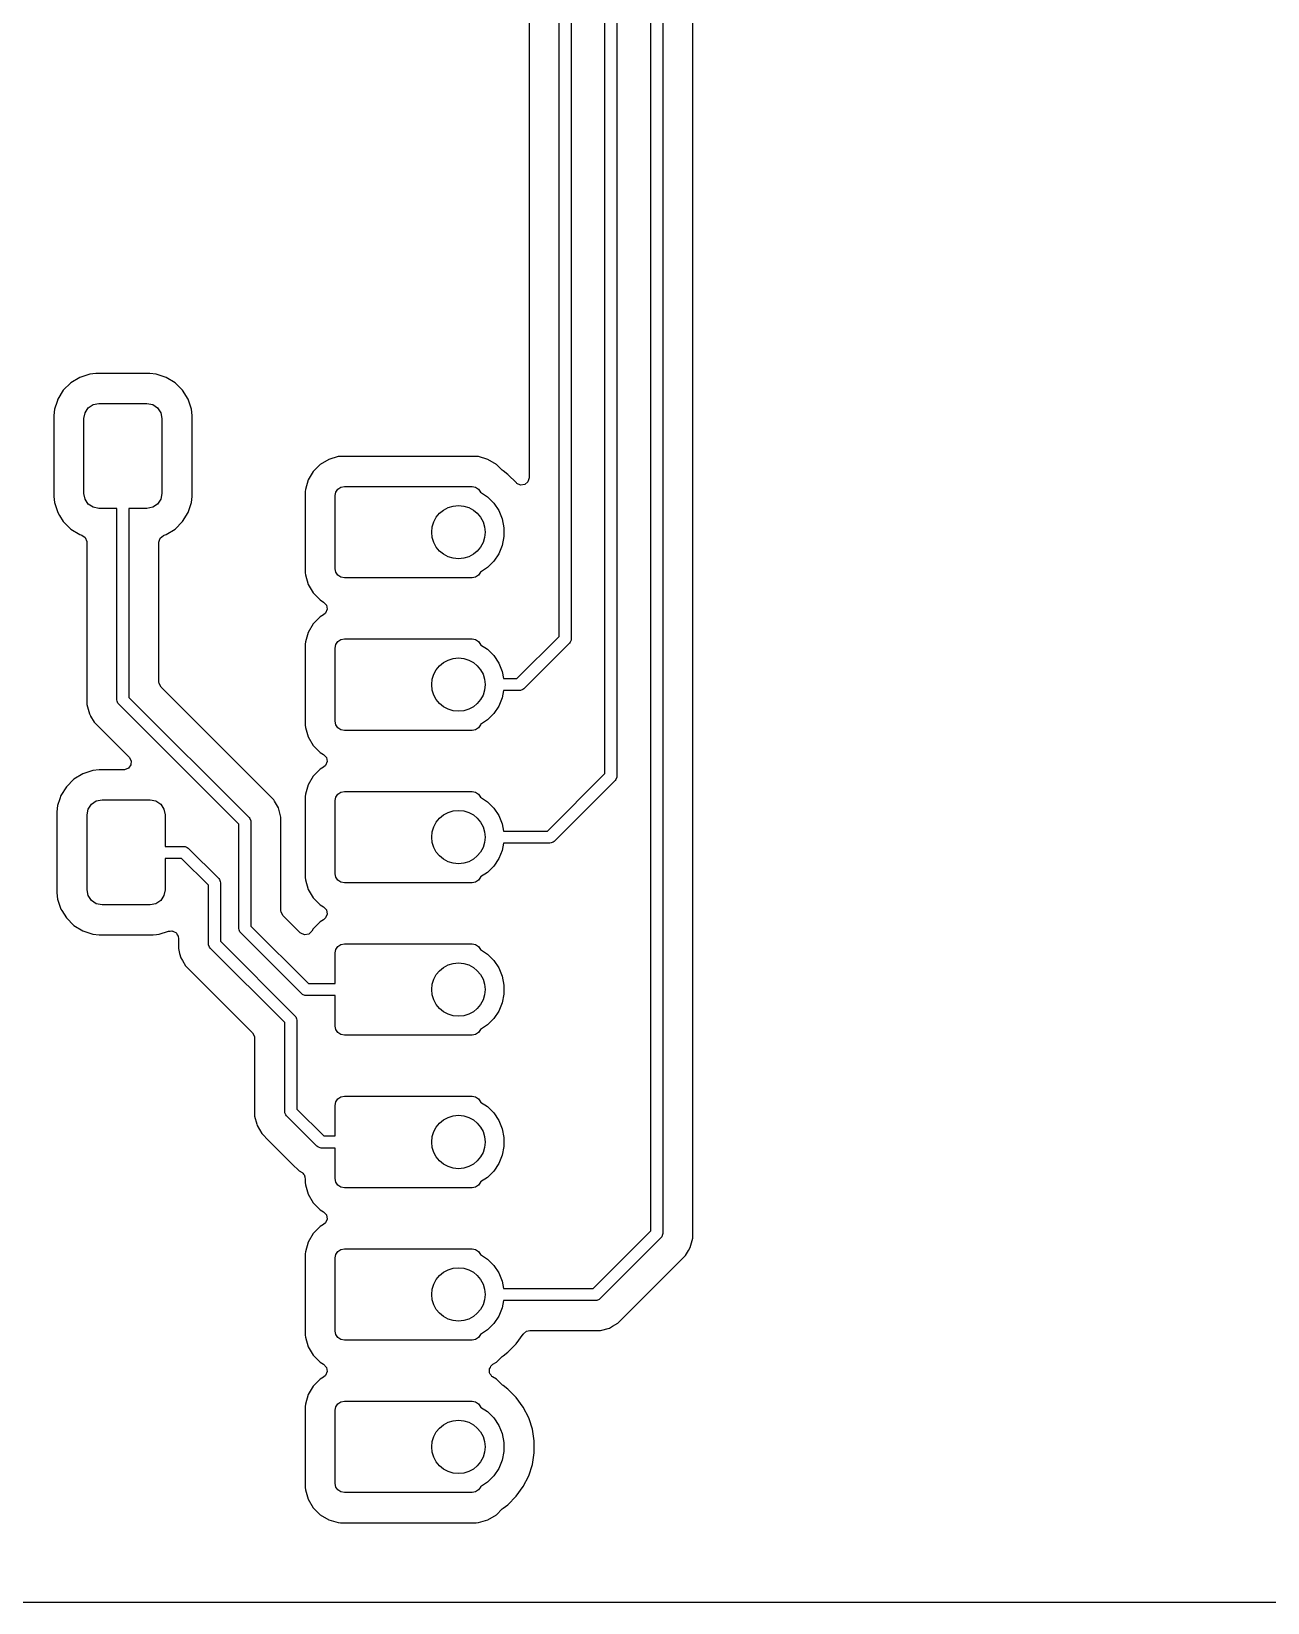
# Model space of a CAD drawing. Extents: x 82 to 229, y -139 to -91.
# Drawn here: x 126.75 to 147.33, y -139.5 to -113.32 of the extents above; entities that cross this region are included whole.
import ezdxf

# ---------------------------------------------------------------- set-up
doc = ezdxf.new("R2010")
doc.units = 0
doc.layers.add('BLACK', color=7, linetype='CONTINUOUS')

msp = doc.modelspace()

# ---------------------------------------------------------------- linework, layer by layer
at = {"layer": 'BLACK', "linetype": 'CONTINUOUS'}
for p, q in [((137.06, -133.308578), (137.06, -97.79)), ((137.26, -97.831421), (137.26, -133.35)), ((137.7605, -121.566639), (137.7605, -98.090097)), ((136.298, -125.688578), (136.298, -108.245422)), ((136.498, -108.204), (136.498, -125.73)), ((135.536, -123.402578), (135.536, -110.531421)), ((135.736, -110.49), (135.736, -123.444)), ((135.0355, -110.790097), (135.0355, -120.758693)), ((127.550663, -119.086187), (127.401342, -119.178289)), ((127.550668, -119.086185), (127.550663, -119.086187)), ((127.7172, -119.031001), (127.550668, -119.086185)), ((127.717203, -119.031), (127.7172, -119.031001)), ((127.81998, -119.020501), (127.717203, -119.031)), ((127.819998, -119.0205), (127.81998, -119.020501)), ((128.72001, -119.0205), (127.819998, -119.0205)), ((128.822795, -119.031), (128.72001, -119.0205)), ((128.822797, -119.031001), (128.822795, -119.031)), ((128.989334, -119.086186), (128.822797, -119.031001)), ((129.138656, -119.178288), (128.989334, -119.086186)), ((127.277289, -119.302342), (127.185187, -119.451663)), ((127.401342, -119.178289), (127.277289, -119.302342)), ((129.262712, -119.302344), (129.138656, -119.178288)), ((129.354814, -119.451666), (129.262712, -119.302344)), ((127.13, -119.618204), (127.1195, -119.720983)), ((127.130001, -119.618204), (127.13, -119.618204)), ((127.172529, -119.489862), (127.130001, -119.618203)), ((127.130001, -119.618203), (127.130001, -119.618204)), ((127.185185, -119.451668), (127.172529, -119.489862)), ((127.185187, -119.451663), (127.185185, -119.451668)), ((127.63903, -119.675329), (127.693223, -119.594223)), ((127.693223, -119.594223), (127.774329, -119.54003)), ((127.774329, -119.54003), (127.87, -119.521)), ((127.87, -119.521), (128.67, -119.521)), ((128.67, -119.521), (128.765671, -119.54003)), ((128.765671, -119.54003), (128.846777, -119.594223)), ((128.846777, -119.594223), (128.90097, -119.675329)), ((129.409999, -119.618203), (129.354814, -119.451666)), ((129.420499, -119.720992), (129.409999, -119.618203)), ((127.1195, -119.720983), (127.1195, -121.071001)), ((127.62, -119.771), (127.63903, -119.675329)), ((127.62, -121.021), (127.62, -119.771)), ((128.90097, -119.675329), (128.92, -119.771)), ((128.92, -119.771), (128.92, -121.021)), ((129.4205, -121.071009), (129.420499, -119.720992)), ((131.856447, -120.406413), (131.698045, -120.452434)), ((131.856453, -120.406412), (131.856447, -120.406413)), ((131.893458, -120.4035), (131.856453, -120.406412)), ((131.893466, -120.4035), (131.893458, -120.4035)), ((134.152534, -120.4035), (131.893466, -120.4035)), ((134.152541, -120.4035), (134.152534, -120.4035)), ((134.189546, -120.406412), (134.152541, -120.4035)), ((134.189552, -120.406413), (134.189546, -120.406412)), ((134.347954, -120.452434), (134.189552, -120.406413)), ((131.439405, -120.653056), (131.355435, -120.795042)), ((131.439412, -120.653047), (131.439405, -120.653056)), ((131.556047, -120.536412), (131.439412, -120.653047)), ((131.556056, -120.536405), (131.556047, -120.536412)), ((131.698042, -120.452435), (131.556056, -120.536405)), ((131.698045, -120.452434), (131.698042, -120.452435)), ((134.347957, -120.452435), (134.347954, -120.452434)), ((134.489943, -120.536405), (134.347957, -120.452435)), ((134.489946, -120.536407), (134.489943, -120.536405)), ((134.489947, -120.536408), (134.489946, -120.536407)), ((134.586147, -120.632608), (134.489947, -120.536408)), ((134.600937, -120.645239), (134.586147, -120.632608)), ((134.680462, -120.703018), (134.600937, -120.645239)), ((131.355434, -120.795045), (131.309413, -120.953447)), ((131.355435, -120.795042), (131.355434, -120.795045)), ((131.851637, -120.948637), (131.901079, -120.915601)), ((131.901079, -120.915601), (131.9594, -120.904)), ((131.9594, -120.904), (134.0866, -120.904)), ((134.0866, -120.904), (134.144921, -120.915601)), ((134.144921, -120.915601), (134.194363, -120.948637)), ((134.680466, -120.703021), (134.680462, -120.703018)), ((134.823819, -120.846374), (134.680466, -120.703021)), ((134.830297, -120.852406), (134.823819, -120.846374)), ((134.893853, -120.881431), (134.830297, -120.852406)), ((134.963011, -120.871487), (134.893853, -120.881431)), ((135.015815, -120.825732), (134.963011, -120.871487)), ((135.0355, -120.758693), (135.015815, -120.825732)), ((127.1195, -121.071001), (127.119501, -121.071018)), ((127.119501, -121.071018), (127.13, -121.173796)), ((127.13, -121.173796), (127.130001, -121.173799)), ((127.130001, -121.173799), (127.185185, -121.340331)), ((127.63903, -121.116671), (127.62, -121.021)), ((127.693223, -121.197777), (127.63903, -121.116671)), ((128.90097, -121.116671), (128.846777, -121.197777)), ((128.92, -121.021), (128.90097, -121.116671)), ((129.354814, -121.340334), (129.409999, -121.173797)), ((129.409999, -121.173797), (129.4205, -121.071009)), ((131.309412, -120.953453), (131.3065, -120.990458)), ((131.3065, -120.990458), (131.3065, -122.341541)), ((131.309413, -120.953447), (131.309412, -120.953453)), ((131.807, -121.0564), (131.818601, -120.998079)), ((131.807, -122.2756), (131.807, -121.0564)), ((131.818601, -120.998079), (131.851637, -120.948637)), ((134.194363, -120.948637), (134.227399, -120.998079)), ((134.227399, -120.998079), (134.22802, -121.001203)), ((134.22802, -121.001203), (134.341408, -121.076966)), ((134.341408, -121.076966), (134.447034, -121.182592)), ((134.447034, -121.182592), (134.530024, -121.306796)), ((127.185185, -121.340331), (127.185187, -121.340336)), ((127.185187, -121.340336), (127.215735, -121.389862)), ((127.215735, -121.389862), (127.277288, -121.489656)), ((127.774329, -121.25197), (127.693223, -121.197777)), ((127.87, -121.271), (127.774329, -121.25197)), ((128.17, -121.271), (127.87, -121.271)), ((128.17, -124.46), (128.17, -121.271)), ((128.67, -121.271), (128.37, -121.271)), ((128.37, -121.271), (128.37, -124.418578)), ((128.765671, -121.25197), (128.67, -121.271)), ((128.846777, -121.197777), (128.765671, -121.25197)), ((129.262712, -121.489656), (129.354814, -121.340334)), ((134.530024, -121.306796), (134.587189, -121.444803)), ((134.587189, -121.444803), (134.616331, -121.591311)), ((127.277288, -121.489656), (127.401344, -121.613712)), ((127.401344, -121.613712), (127.550666, -121.705814)), ((127.550666, -121.705814), (127.5845, -121.717025)), ((127.5845, -121.717025), (127.641947, -121.756796)), ((128.942989, -121.721938), (128.955495, -121.717026)), ((128.955495, -121.717026), (128.989334, -121.705814)), ((128.989334, -121.705814), (129.138656, -121.613712)), ((129.138656, -121.613712), (129.262712, -121.489656)), ((134.616331, -121.591311), (134.616331, -121.740689)), ((137.7605, -133.26333), (137.7605, -121.566639)), ((127.641947, -121.756796), (127.668772, -121.821311)), ((127.668772, -121.821311), (127.6695, -121.834732)), ((127.6695, -121.834732), (127.6695, -124.37333)), ((128.8705, -121.834732), (128.890185, -121.767693)), ((128.8705, -124.159903), (128.8705, -121.834732)), ((128.890185, -121.767693), (128.942989, -121.721938)), ((134.587189, -121.887197), (134.530024, -122.025204)), ((134.616331, -121.740689), (134.587189, -121.887197)), ((134.447034, -122.149408), (134.341408, -122.255034)), ((134.530024, -122.025204), (134.447034, -122.149408)), ((131.3065, -122.341541), (131.309412, -122.378546)), ((131.309412, -122.378546), (131.309413, -122.378552)), ((131.309413, -122.378552), (131.355434, -122.536954)), ((131.818601, -122.333921), (131.807, -122.2756)), ((131.851637, -122.383363), (131.818601, -122.333921)), ((131.901079, -122.416399), (131.851637, -122.383363)), ((131.9594, -122.428), (131.901079, -122.416399)), ((134.0866, -122.428), (131.9594, -122.428)), ((134.144921, -122.416399), (134.0866, -122.428)), ((134.194363, -122.383363), (134.144921, -122.416399)), ((134.227399, -122.333921), (134.194363, -122.383363)), ((134.22802, -122.330796), (134.227399, -122.333921)), ((134.341408, -122.255034), (134.22802, -122.330796)), ((131.355434, -122.536954), (131.355435, -122.536957)), ((131.355435, -122.536957), (131.439405, -122.678943)), ((131.439405, -122.678943), (131.439412, -122.678952)), ((131.439412, -122.678952), (131.556047, -122.795587)), ((131.556047, -122.795587), (131.55605, -122.795589)), ((131.55605, -122.795589), (131.556053, -122.795592)), ((131.556053, -122.795592), (131.612996, -122.829268)), ((131.612996, -122.829268), (131.660679, -122.880338)), ((131.646536, -123.013669), (131.612996, -123.042732)), ((131.673182, -122.949079), (131.646536, -123.013669)), ((131.660679, -122.880338), (131.673182, -122.949079)), ((131.439405, -123.193056), (131.355435, -123.335042)), ((131.439412, -123.193047), (131.439405, -123.193056)), ((131.556047, -123.076412), (131.439412, -123.193047)), ((131.556053, -123.076408), (131.556047, -123.076412)), ((131.612996, -123.042732), (131.556053, -123.076408)), ((131.309412, -123.493453), (131.3065, -123.530458)), ((131.3065, -123.530458), (131.3065, -124.881541)), ((131.309413, -123.493447), (131.309412, -123.493453)), ((131.355434, -123.335045), (131.309413, -123.493447)), ((131.355435, -123.335042), (131.355434, -123.335045)), ((131.807, -123.5964), (131.818601, -123.538079)), ((131.818601, -123.538079), (131.851637, -123.488637)), ((131.851637, -123.488637), (131.901079, -123.455601)), ((131.901079, -123.455601), (131.9594, -123.444)), ((131.9594, -123.444), (134.0866, -123.444)), ((134.0866, -123.444), (134.144921, -123.455601)), ((134.144921, -123.455601), (134.194363, -123.488637)), ((134.194363, -123.488637), (134.227399, -123.538079)), ((134.227399, -123.538079), (134.22802, -123.541203)), ((134.22802, -123.541203), (134.341408, -123.616966)), ((134.832578, -124.106), (135.536, -123.402578)), ((135.706711, -123.51471), (134.944711, -124.276711)), ((135.719147, -123.499557), (135.706711, -123.51471)), ((135.734079, -123.463509), (135.719147, -123.499557)), ((135.736, -123.444), (135.734079, -123.463509)), ((131.807, -124.8156), (131.807, -123.5964)), ((134.341408, -123.616966), (134.447034, -123.722592)), ((134.447034, -123.722592), (134.530024, -123.846796)), ((134.530024, -123.846796), (134.587189, -123.984803)), ((134.587189, -123.984803), (134.611296, -124.106)), ((128.873334, -124.186261), (128.8705, -124.159903)), ((128.906819, -124.247584), (128.873334, -124.186261)), ((130.670713, -126.011478), (128.906819, -124.247584)), ((134.611296, -124.306), (134.587189, -124.427197)), ((134.611296, -124.106), (134.832578, -124.106)), ((134.874, -124.306), (134.611296, -124.306)), ((134.893509, -124.304079), (134.874, -124.306)), ((134.929557, -124.289147), (134.893509, -124.304079)), ((134.944711, -124.276711), (134.929557, -124.289147)), ((127.669499, -124.539054), (127.669498, -124.539054)), ((127.669498, -124.539054), (127.669499, -124.539057)), ((127.6695, -124.37333), (127.669499, -124.373348)), ((127.669499, -124.373348), (127.669499, -124.539054)), ((127.669499, -124.539057), (127.710423, -124.691785)), ((128.171921, -124.479509), (128.17, -124.46)), ((128.186853, -124.515557), (128.171921, -124.479509)), ((128.199289, -124.530711), (128.186853, -124.515557)), ((130.202, -126.533422), (128.199289, -124.530711)), ((128.37, -124.418578), (130.372711, -126.421289)), ((134.530024, -124.565204), (134.447034, -124.689408)), ((134.587189, -124.427197), (134.530024, -124.565204)), ((127.710423, -124.691785), (127.729507, -124.724839)), ((127.729507, -124.724839), (127.731988, -124.729135)), ((127.731988, -124.729135), (127.731989, -124.729139)), ((127.731989, -124.729139), (127.789475, -124.828709)), ((127.789475, -124.828709), (127.789481, -124.828717)), ((127.789481, -124.828717), (127.908349, -124.947585)), ((131.818601, -124.873921), (131.807, -124.8156)), ((134.341408, -124.795034), (134.22802, -124.870796)), ((134.447034, -124.689408), (134.341408, -124.795034)), ((127.908349, -124.947585), (127.908355, -124.94759)), ((127.908355, -124.94759), (128.373584, -125.412819)), ((131.3065, -124.881541), (131.309412, -124.918546)), ((131.309412, -124.918546), (131.309413, -124.918552)), ((131.309413, -124.918552), (131.355434, -125.076954)), ((131.355434, -125.076954), (131.355435, -125.076957)), ((131.355435, -125.076957), (131.439405, -125.218943)), ((131.851637, -124.923363), (131.818601, -124.873921)), ((131.901079, -124.956399), (131.851637, -124.923363)), ((131.9594, -124.968), (131.901079, -124.956399)), ((134.0866, -124.968), (131.9594, -124.968)), ((134.144921, -124.956399), (134.0866, -124.968)), ((134.194363, -124.923363), (134.144921, -124.956399)), ((134.227399, -124.873921), (134.194363, -124.923363)), ((134.22802, -124.870796), (134.227399, -124.873921)), ((131.439405, -125.218943), (131.439412, -125.218952)), ((131.439412, -125.218952), (131.556047, -125.335587)), ((131.556047, -125.335587), (131.55605, -125.335589)), ((131.55605, -125.335589), (131.556053, -125.335592)), ((131.556053, -125.335592), (131.612996, -125.369268)), ((131.612996, -125.369268), (131.660679, -125.420338)), ((127.7692, -125.635001), (127.602668, -125.690185)), ((127.769203, -125.635), (127.7692, -125.635001)), ((127.87198, -125.624501), (127.769203, -125.635)), ((127.871998, -125.6245), (127.87198, -125.624501)), ((128.285903, -125.6245), (127.871998, -125.6245)), ((128.294749, -125.624184), (128.285903, -125.6245)), ((128.360213, -125.599767), (128.294749, -125.624184)), ((128.402085, -125.543834), (128.360213, -125.599767)), ((128.373584, -125.412819), (128.407069, -125.474142)), ((128.407069, -125.474142), (128.402085, -125.543834)), ((131.556047, -125.616412), (131.439412, -125.733047)), ((131.556053, -125.616408), (131.556047, -125.616412)), ((131.612996, -125.582732), (131.556053, -125.616408)), ((131.646536, -125.553669), (131.612996, -125.582732)), ((131.673182, -125.489079), (131.646536, -125.553669)), ((131.660679, -125.420338), (131.673182, -125.489079)), ((127.329289, -125.906342), (127.237187, -126.055663)), ((127.453342, -125.782289), (127.329289, -125.906342)), ((127.602663, -125.690187), (127.453342, -125.782289)), ((127.602668, -125.690185), (127.602663, -125.690187)), ((131.355434, -125.875045), (131.309413, -126.033447)), ((131.355435, -125.875042), (131.355434, -125.875045)), ((131.439405, -125.733056), (131.355435, -125.875042)), ((131.439412, -125.733047), (131.439405, -125.733056)), ((135.340578, -126.646), (136.298, -125.688578)), ((136.468711, -125.800711), (135.452711, -126.816711)), ((136.481147, -125.785557), (136.468711, -125.800711)), ((136.496079, -125.749509), (136.481147, -125.785557)), ((136.498, -125.73), (136.496079, -125.749509)), ((127.219453, -126.109181), (127.182001, -126.222203)), ((127.237185, -126.055668), (127.219453, -126.109181)), ((127.237187, -126.055663), (127.237185, -126.055668)), ((127.745223, -126.198223), (127.826329, -126.14403)), ((127.826329, -126.14403), (127.922, -126.125)), ((127.922, -126.125), (128.722, -126.125)), ((128.722, -126.125), (128.817671, -126.14403)), ((128.817671, -126.14403), (128.898777, -126.198223)), ((130.670716, -126.01148), (130.670713, -126.011478)), ((130.78252, -126.123284), (130.670716, -126.01148)), ((130.795346, -126.1455), (130.78252, -126.123284)), ((130.861577, -126.260215), (130.795346, -126.1455)), ((131.309412, -126.033453), (131.3065, -126.070458)), ((131.3065, -126.070458), (131.3065, -127.421541)), ((131.309413, -126.033447), (131.309412, -126.033453)), ((131.807, -126.1364), (131.818601, -126.078079)), ((131.807, -127.3556), (131.807, -126.1364)), ((131.818601, -126.078079), (131.851637, -126.028637)), ((131.851637, -126.028637), (131.901079, -125.995601)), ((131.901079, -125.995601), (131.9594, -125.984)), ((131.9594, -125.984), (134.0866, -125.984)), ((134.0866, -125.984), (134.144921, -125.995601)), ((134.144921, -125.995601), (134.194363, -126.028637)), ((134.194363, -126.028637), (134.227399, -126.078079)), ((134.227399, -126.078079), (134.22802, -126.081203)), ((134.22802, -126.081203), (134.341408, -126.156966)), ((134.341408, -126.156966), (134.447034, -126.262592)), ((127.182, -126.222204), (127.1715, -126.324983)), ((127.1715, -126.324983), (127.1715, -127.675001)), ((127.182001, -126.222204), (127.182, -126.222204)), ((127.182001, -126.222203), (127.182001, -126.222204)), ((127.672, -126.375), (127.69103, -126.279329)), ((127.672, -127.625), (127.672, -126.375)), ((127.69103, -126.279329), (127.745223, -126.198223)), ((128.898777, -126.198223), (128.95297, -126.279329)), ((128.95297, -126.279329), (128.972, -126.375)), ((128.972, -126.375), (128.972, -126.9)), ((130.372711, -126.421289), (130.385147, -126.436443)), ((130.902501, -126.412943), (130.861577, -126.260215)), ((130.902501, -126.412945), (130.902501, -126.412943)), ((130.902501, -126.581046), (130.902501, -126.412945)), ((134.447034, -126.262592), (134.530024, -126.386796)), ((134.530024, -126.386796), (134.587189, -126.524803)), ((130.202, -128.27), (130.202, -126.533422)), ((130.385147, -126.436443), (130.400079, -126.472491)), ((130.400079, -126.472491), (130.402, -126.492)), ((130.402, -126.492), (130.402, -128.228578)), ((130.9025, -126.581059), (130.902501, -126.581046)), ((130.9025, -127.969903), (130.9025, -126.581059)), ((134.587189, -126.524803), (134.611296, -126.646)), ((134.611296, -126.646), (135.340578, -126.646)), ((128.972, -126.9), (129.286, -126.9)), ((129.286, -126.9), (129.305509, -126.901921)), ((129.305509, -126.901921), (129.341557, -126.916853)), ((129.341557, -126.916853), (129.356711, -126.929289)), ((129.356711, -126.929289), (129.86471, -127.437289)), ((134.611296, -126.846), (134.587189, -126.967197)), ((135.382, -126.846), (134.611296, -126.846)), ((135.401509, -126.844079), (135.382, -126.846)), ((135.437557, -126.829147), (135.401509, -126.844079)), ((135.452711, -126.816711), (135.437557, -126.829147)), ((129.244578, -127.1), (128.972, -127.1)), ((128.972, -127.1), (128.972, -127.625)), ((129.694, -127.549421), (129.244578, -127.1)), ((134.530024, -127.105204), (134.447034, -127.229408)), ((134.587189, -126.967197), (134.530024, -127.105204)), ((129.86471, -127.437289), (129.877147, -127.452442)), ((129.877147, -127.452442), (129.877147, -127.452443)), ((129.877147, -127.452443), (129.892079, -127.488491)), ((131.3065, -127.421541), (131.309412, -127.458546)), ((131.309412, -127.458546), (131.309413, -127.458552)), ((131.309413, -127.458552), (131.355434, -127.616954)), ((131.818601, -127.413921), (131.807, -127.3556)), ((131.851637, -127.463363), (131.818601, -127.413921)), ((131.901079, -127.496399), (131.851637, -127.463363)), ((134.194363, -127.463363), (134.144921, -127.496399)), ((134.227399, -127.413921), (134.194363, -127.463363)), ((134.22802, -127.410796), (134.227399, -127.413921)), ((134.341408, -127.335034), (134.22802, -127.410796)), ((134.447034, -127.229408), (134.341408, -127.335034)), ((127.1715, -127.675001), (127.171501, -127.675018)), ((127.171501, -127.675018), (127.182, -127.777796)), ((127.69103, -127.720671), (127.672, -127.625)), ((127.745223, -127.801777), (127.69103, -127.720671)), ((128.95297, -127.720671), (128.898777, -127.801777)), ((128.972, -127.625), (128.95297, -127.720671)), ((129.694, -128.524), (129.694, -127.549421)), ((129.892079, -127.488491), (129.894, -127.508)), ((129.894, -127.508), (129.894, -128.482578)), ((131.355434, -127.616954), (131.355435, -127.616957)), ((131.355435, -127.616957), (131.439405, -127.758943)), ((131.9594, -127.508), (131.901079, -127.496399)), ((134.0866, -127.508), (131.9594, -127.508)), ((134.144921, -127.496399), (134.0866, -127.508)), ((127.182, -127.777796), (127.182001, -127.777799)), ((127.182001, -127.777799), (127.237185, -127.944331)), ((127.237185, -127.944331), (127.237187, -127.944336)), ((127.237187, -127.944336), (127.252957, -127.969903)), ((127.252957, -127.969903), (127.329288, -128.093656)), ((127.826329, -127.85597), (127.745223, -127.801777)), ((127.922, -127.875), (127.826329, -127.85597)), ((128.722, -127.875), (127.922, -127.875)), ((128.817671, -127.85597), (128.722, -127.875)), ((128.898777, -127.801777), (128.817671, -127.85597)), ((130.905334, -127.996261), (130.9025, -127.969903)), ((130.938819, -128.057584), (130.905334, -127.996261)), ((131.439405, -127.758943), (131.439412, -127.758952)), ((131.439412, -127.758952), (131.556047, -127.875587)), ((131.556047, -127.875587), (131.55605, -127.875589)), ((131.55605, -127.875589), (131.556053, -127.875592)), ((131.556053, -127.875592), (131.612996, -127.909268)), ((131.612996, -127.909268), (131.660679, -127.960338)), ((131.660679, -127.960338), (131.673182, -128.029079)), ((127.329288, -128.093656), (127.453344, -128.217712)), ((127.453344, -128.217712), (127.602666, -128.309814)), ((130.402, -128.228578), (131.359422, -129.186)), ((131.220413, -128.339178), (130.938819, -128.057584)), ((131.556047, -128.156412), (131.439412, -128.273047)), ((131.556053, -128.156408), (131.556047, -128.156412)), ((131.612996, -128.122732), (131.556053, -128.156408)), ((131.646536, -128.093669), (131.612996, -128.122732)), ((131.673182, -128.029079), (131.646536, -128.093669)), ((127.602666, -128.309814), (127.769203, -128.364999)), ((127.769203, -128.364999), (127.871991, -128.3755)), ((127.871991, -128.3755), (128.772008, -128.375499)), ((128.772008, -128.375499), (128.772016, -128.375498)), ((128.772016, -128.375498), (128.772019, -128.375498)), ((128.772019, -128.375498), (128.828302, -128.369748)), ((128.828302, -128.369748), (128.874797, -128.364999)), ((128.874797, -128.364999), (129.0305, -128.313403)), ((129.0305, -128.313403), (129.05896, -128.312424)), ((129.05896, -128.312424), (129.087147, -128.308372)), ((129.087147, -128.308372), (129.093425, -128.311239)), ((129.093425, -128.311239), (129.100323, -128.311002)), ((129.100323, -128.311002), (129.124794, -128.325565)), ((129.124794, -128.325565), (129.150703, -128.337397)), ((129.150703, -128.337397), (129.154434, -128.343203)), ((129.154434, -128.343203), (129.160365, -128.346733)), ((129.160365, -128.346733), (129.173079, -128.372215)), ((129.173079, -128.372215), (129.188477, -128.396175)), ((129.188477, -128.396175), (129.18987, -128.405869)), ((129.18987, -128.405869), (129.191559, -128.409253)), ((129.191559, -128.409253), (129.1935, -128.43111)), ((129.1935, -128.43733), (129.193499, -128.437348)), ((129.193499, -128.437348), (129.193499, -128.603054)), ((129.1935, -128.43111), (129.1935, -128.43733)), ((129.695921, -128.543509), (129.694, -128.524)), ((129.894, -128.482578), (131.134711, -129.723289)), ((130.203921, -128.289509), (130.202, -128.27)), ((130.218853, -128.325557), (130.203921, -128.289509)), ((130.231289, -128.340711), (130.218853, -128.325557)), ((131.247289, -129.356711), (130.231289, -128.340711)), ((131.230425, -128.348159), (131.220413, -128.339178)), ((131.295015, -128.374805), (131.230425, -128.348159)), ((131.363756, -128.362302), (131.295015, -128.374805)), ((131.414826, -128.314619), (131.363756, -128.362302)), ((131.415545, -128.313404), (131.414826, -128.314619)), ((131.439408, -128.273053), (131.415545, -128.313404)), ((131.439412, -128.273047), (131.439408, -128.273053)), ((131.901079, -128.535601), (131.9594, -128.524)), ((131.9594, -128.524), (134.0866, -128.524)), ((134.0866, -128.524), (134.144921, -128.535601)), ((129.193499, -128.603054), (129.193498, -128.603054)), ((129.193498, -128.603054), (129.214831, -128.682666)), ((129.214831, -128.682666), (129.234423, -128.755785)), ((129.234423, -128.755785), (129.260741, -128.801368)), ((129.710853, -128.579557), (129.695921, -128.543509)), ((129.723289, -128.594711), (129.710853, -128.579557)), ((130.964, -129.835422), (129.723289, -128.594711)), ((131.807, -128.6764), (131.818601, -128.618079)), ((131.807, -129.186), (131.807, -128.6764)), ((131.818601, -128.618079), (131.851637, -128.568637)), ((131.851637, -128.568637), (131.901079, -128.535601)), ((134.144921, -128.535601), (134.194363, -128.568637)), ((134.194363, -128.568637), (134.227399, -128.618079)), ((134.227399, -128.618079), (134.22802, -128.621203)), ((134.22802, -128.621203), (134.341408, -128.696966)), ((134.341408, -128.696966), (134.447034, -128.802592)), ((129.260741, -128.801368), (129.313479, -128.892714)), ((129.313479, -128.892714), (129.313481, -128.892717)), ((129.313481, -128.892717), (129.432349, -129.011585)), ((129.432349, -129.011585), (129.432355, -129.01159)), ((129.432355, -129.01159), (130.427181, -130.006416)), ((134.447034, -128.802592), (134.530024, -128.926796)), ((134.530024, -128.926796), (134.587189, -129.064803)), ((131.359422, -129.186), (131.807, -129.186)), ((134.587189, -129.064803), (134.616331, -129.211311)), ((134.616331, -129.211311), (134.616331, -129.360689)), ((131.262443, -129.369147), (131.247289, -129.356711)), ((131.298491, -129.384079), (131.262443, -129.369147)), ((131.318, -129.386), (131.298491, -129.384079)), ((131.807, -129.386), (131.318, -129.386)), ((131.807, -129.8956), (131.807, -129.386)), ((134.587189, -129.507197), (134.530024, -129.645204)), ((134.616331, -129.360689), (134.587189, -129.507197)), ((131.134711, -129.723289), (131.147147, -129.738442)), ((131.147147, -129.738442), (131.147147, -129.738443)), ((131.147147, -129.738443), (131.162079, -129.774491)), ((131.162079, -129.774491), (131.164, -129.794)), ((131.164, -129.794), (131.164, -131.276578)), ((134.447034, -129.769408), (134.341408, -129.875034)), ((134.530024, -129.645204), (134.447034, -129.769408)), ((130.427181, -130.006416), (130.460666, -130.067739)), ((130.460666, -130.067739), (130.4635, -130.094097)), ((130.4635, -130.094097), (130.4635, -131.23133)), ((130.964, -131.318), (130.964, -129.835422)), ((131.818601, -129.953921), (131.807, -129.8956)), ((131.851637, -130.003363), (131.818601, -129.953921)), ((131.901079, -130.036399), (131.851637, -130.003363)), ((131.9594, -130.048), (131.901079, -130.036399)), ((134.0866, -130.048), (131.9594, -130.048)), ((134.144921, -130.036399), (134.0866, -130.048)), ((134.194363, -130.003363), (134.144921, -130.036399)), ((134.227399, -129.953921), (134.194363, -130.003363)), ((134.22802, -129.950796), (134.227399, -129.953921)), ((134.341408, -129.875034), (134.22802, -129.950796)), ((131.818601, -131.158079), (131.851637, -131.108637)), ((131.851637, -131.108637), (131.901079, -131.075601)), ((131.901079, -131.075601), (131.9594, -131.064)), ((131.9594, -131.064), (134.0866, -131.064)), ((134.0866, -131.064), (134.144921, -131.075601)), ((134.144921, -131.075601), (134.194363, -131.108637)), ((134.194363, -131.108637), (134.227399, -131.158079)), ((130.463499, -131.397054), (130.463498, -131.397054)), ((130.463498, -131.397054), (130.499218, -131.530362)), ((130.4635, -131.23133), (130.463499, -131.231348)), ((130.463499, -131.231348), (130.463499, -131.397054)), ((130.965921, -131.337509), (130.964, -131.318)), ((130.980853, -131.373557), (130.965921, -131.337509)), ((130.993289, -131.388711), (130.980853, -131.373557)), ((131.501289, -131.89671), (130.993289, -131.388711)), ((131.164, -131.276578), (131.613421, -131.726)), ((131.807, -131.2164), (131.818601, -131.158079)), ((131.807, -131.726), (131.807, -131.2164)), ((134.227399, -131.158079), (134.22802, -131.161203)), ((134.22802, -131.161203), (134.341408, -131.236966)), ((134.341408, -131.236966), (134.447034, -131.342592)), ((134.447034, -131.342592), (134.530024, -131.466796)), ((130.499218, -131.530362), (130.504423, -131.549785)), ((130.504423, -131.549785), (130.50471, -131.550282)), ((130.50471, -131.550282), (130.504733, -131.550365)), ((130.504733, -131.550365), (130.504752, -131.550355)), ((130.504752, -131.550355), (130.583475, -131.686709)), ((134.530024, -131.466796), (134.587189, -131.604803)), ((134.587189, -131.604803), (134.616331, -131.751311)), ((130.583475, -131.686709), (130.583481, -131.686717)), ((130.583481, -131.686717), (130.702349, -131.805585)), ((130.702349, -131.805585), (130.702355, -131.80559)), ((130.702355, -131.80559), (131.091478, -132.194713)), ((131.516442, -131.909147), (131.501289, -131.89671)), ((131.527, -131.91352), (131.516442, -131.909147)), ((131.552491, -131.924079), (131.527, -131.91352)), ((131.572, -131.926), (131.552491, -131.924079)), ((131.807, -131.926), (131.572, -131.926)), ((131.613421, -131.726), (131.807, -131.726)), ((131.807, -132.4356), (131.807, -131.926)), ((134.616331, -131.900689), (134.587189, -132.047197)), ((134.616331, -131.751311), (134.616331, -131.900689)), ((134.530024, -132.185204), (134.447034, -132.309408)), ((134.587189, -132.047197), (134.530024, -132.185204)), ((131.091478, -132.194713), (131.09148, -132.194716)), ((131.09148, -132.194716), (131.203284, -132.30652)), ((131.203284, -132.30652), (131.254928, -132.336336)), ((131.254928, -132.336336), (131.264006, -132.344254)), ((131.264006, -132.344254), (131.276581, -132.363961)), ((131.276581, -132.363961), (131.292715, -132.380882)), ((131.292715, -132.380882), (131.295988, -132.394375)), ((131.295988, -132.394375), (131.30159, -132.403154)), ((131.30159, -132.403154), (131.301544, -132.417275)), ((131.301544, -132.417275), (131.3065, -132.437703)), ((131.3065, -132.437703), (131.3065, -132.501541)), ((131.818601, -132.493921), (131.807, -132.4356)), ((134.341408, -132.415034), (134.22802, -132.490796)), ((134.447034, -132.309408), (134.341408, -132.415034)), ((131.3065, -132.501541), (131.309412, -132.538546)), ((131.309412, -132.538546), (131.309413, -132.538552)), ((131.309413, -132.538552), (131.355434, -132.696954)), ((131.355434, -132.696954), (131.355435, -132.696957)), ((131.355435, -132.696957), (131.439405, -132.838943)), ((131.851637, -132.543363), (131.818601, -132.493921)), ((131.901079, -132.576399), (131.851637, -132.543363)), ((131.9594, -132.588), (131.901079, -132.576399)), ((134.0866, -132.588), (131.9594, -132.588)), ((134.144921, -132.576399), (134.0866, -132.588)), ((134.194363, -132.543363), (134.144921, -132.576399)), ((134.227399, -132.493921), (134.194363, -132.543363)), ((134.22802, -132.490796), (134.227399, -132.493921)), ((131.439405, -132.838943), (131.439412, -132.838952)), ((131.439412, -132.838952), (131.556047, -132.955587)), ((131.556047, -132.955587), (131.55605, -132.955589)), ((131.55605, -132.955589), (131.556053, -132.955592)), ((131.556053, -132.955592), (131.612996, -132.989268)), ((131.556047, -133.236412), (131.439412, -133.353047)), ((131.556053, -133.236408), (131.556047, -133.236412)), ((131.612996, -133.202731), (131.556053, -133.236408)), ((131.612996, -132.989268), (131.660679, -133.040338)), ((131.646536, -133.173669), (131.612996, -133.202731)), ((131.673182, -133.109079), (131.646536, -133.173669)), ((131.660679, -133.040338), (131.673182, -133.109079)), ((131.355434, -133.495045), (131.309413, -133.653447)), ((131.355435, -133.495042), (131.355434, -133.495045)), ((131.439405, -133.353056), (131.355435, -133.495042)), ((131.439412, -133.353047), (131.439405, -133.353056)), ((136.102578, -134.266), (137.06, -133.308578)), ((137.230711, -133.420711), (136.214711, -134.436711)), ((137.243147, -133.405557), (137.230711, -133.420711)), ((137.258079, -133.369509), (137.243147, -133.405557)), ((137.26, -133.35), (137.258079, -133.369509)), ((137.719577, -133.581785), (137.760501, -133.429057)), ((137.760501, -133.263348), (137.7605, -133.26333)), ((137.760501, -133.270943), (137.760501, -133.263348)), ((137.760501, -133.429057), (137.760501, -133.270943)), ((131.309412, -133.653453), (131.3065, -133.690458)), ((131.3065, -133.690458), (131.3065, -135.041541)), ((131.309413, -133.653447), (131.309412, -133.653453)), ((131.807, -133.7564), (131.818601, -133.698079)), ((131.807, -134.9756), (131.807, -133.7564)), ((131.818601, -133.698079), (131.851637, -133.648637)), ((131.851637, -133.648637), (131.901079, -133.615601)), ((131.901079, -133.615601), (131.9594, -133.604)), ((131.9594, -133.604), (134.0866, -133.604)), ((134.0866, -133.604), (134.144921, -133.615601)), ((134.144921, -133.615601), (134.194363, -133.648637)), ((134.194363, -133.648637), (134.227399, -133.698079)), ((134.227399, -133.698079), (134.22802, -133.701203)), ((134.22802, -133.701203), (134.341408, -133.776966)), ((137.528716, -133.83052), (137.64052, -133.718716)), ((137.64052, -133.718716), (137.690639, -133.631904)), ((137.690639, -133.631904), (137.719577, -133.581785)), ((134.341408, -133.776966), (134.447034, -133.882592)), ((134.447034, -133.882592), (134.530024, -134.006796)), ((134.530024, -134.006796), (134.587189, -134.144803)), ((136.63473, -134.724504), (137.528713, -133.830521)), ((137.528713, -133.830521), (137.528716, -133.83052)), ((134.587189, -134.144803), (134.611296, -134.266)), ((134.611296, -134.266), (136.102578, -134.266)), ((134.611296, -134.466), (134.587189, -134.587197)), ((136.144, -134.466), (134.611296, -134.466)), ((136.163509, -134.464079), (136.144, -134.466)), ((136.199557, -134.449147), (136.163509, -134.464079)), ((136.214711, -134.436711), (136.199557, -134.449147)), ((134.530024, -134.725204), (134.447034, -134.849408)), ((134.587189, -134.587197), (134.530024, -134.725204)), ((136.512716, -134.84652), (136.62452, -134.734716)), ((136.62452, -134.734714), (136.634728, -134.724507)), ((136.62452, -134.734716), (136.62452, -134.734714)), ((136.634728, -134.724507), (136.63473, -134.724504)), ((131.3065, -135.041541), (131.309412, -135.078546)), ((131.818601, -135.033921), (131.807, -134.9756)), ((131.851637, -135.083363), (131.818601, -135.033921)), ((134.227399, -135.033921), (134.194363, -135.083363)), ((134.22802, -135.030796), (134.227399, -135.033921)), ((134.341408, -134.955034), (134.22802, -135.030796)), ((134.447034, -134.849408), (134.341408, -134.955034)), ((134.820981, -135.188464), (134.937787, -135.027694)), ((134.937787, -135.027694), (134.937789, -135.027689)), ((134.937789, -135.027689), (134.939, -135.025715)), ((134.939, -135.025715), (134.939656, -135.025121)), ((134.939656, -135.025121), (134.940651, -135.023752)), ((134.940651, -135.023752), (134.940938, -135.02396)), ((134.940938, -135.02396), (134.99081, -134.978837)), ((134.99081, -134.978837), (135.04473, -134.9665)), ((135.04473, -134.9665), (136.057331, -134.9665)), ((136.057331, -134.9665), (136.057347, -134.966501)), ((136.057347, -134.966501), (136.064943, -134.966501)), ((136.064943, -134.966501), (136.223054, -134.966501)), ((136.223054, -134.966501), (136.223057, -134.966501)), ((136.223057, -134.966501), (136.375785, -134.925577)), ((136.375785, -134.925577), (136.425904, -134.896639)), ((136.425904, -134.896639), (136.512716, -134.84652)), ((131.309412, -135.078546), (131.309413, -135.078552)), ((131.309413, -135.078552), (131.355434, -135.236954)), ((131.355434, -135.236954), (131.355435, -135.236957)), ((131.355435, -135.236957), (131.439405, -135.378943)), ((131.901079, -135.116399), (131.851637, -135.083363)), ((131.9594, -135.128), (131.901079, -135.116399)), ((134.0866, -135.128), (131.9594, -135.128)), ((134.144921, -135.116399), (134.0866, -135.128)), ((134.194363, -135.083363), (134.144921, -135.116399)), ((134.600939, -135.386758), (134.680464, -135.328981)), ((134.680464, -135.328981), (134.820981, -135.188464)), ((131.439405, -135.378943), (131.439412, -135.378952)), ((131.439412, -135.378952), (131.556047, -135.495587)), ((131.556047, -135.495587), (131.55605, -135.495589)), ((131.55605, -135.495589), (131.556053, -135.495592)), ((131.556053, -135.495592), (131.612502, -135.528976)), ((131.612502, -135.528976), (131.612996, -135.529268)), ((131.612996, -135.529268), (131.660679, -135.580338)), ((131.660679, -135.580338), (131.673182, -135.649079)), ((134.376588, -135.60303), (134.389856, -135.581616)), ((134.389856, -135.581616), (134.399462, -135.558332)), ((134.399462, -135.558332), (134.409874, -135.549309)), ((134.409874, -135.549309), (134.413389, -135.543638)), ((134.413389, -135.543638), (134.420127, -135.540425)), ((134.420127, -135.540425), (134.433004, -135.529268)), ((134.433004, -135.529268), (134.433498, -135.528976)), ((134.433498, -135.528976), (134.489947, -135.495592)), ((134.489947, -135.495592), (134.586148, -135.399389)), ((134.586148, -135.399389), (134.600939, -135.386758)), ((131.556047, -135.776412), (131.439412, -135.893047)), ((131.556053, -135.776408), (131.556047, -135.776412)), ((131.612996, -135.742732), (131.556053, -135.776408)), ((131.646536, -135.713669), (131.612996, -135.742732)), ((131.673182, -135.649079), (131.646536, -135.713669)), ((134.372817, -135.622921), (134.376758, -135.613366)), ((134.377324, -135.647702), (134.372817, -135.622921)), ((134.376758, -135.613366), (134.376588, -135.60303)), ((134.37774, -135.67289), (134.377324, -135.647702)), ((134.383471, -135.681492), (134.37774, -135.67289)), ((134.385321, -135.691663), (134.383471, -135.681492)), ((134.40251, -135.710073), (134.385321, -135.691663)), ((134.416477, -135.731038), (134.40251, -135.710073)), ((134.424259, -135.73756), (134.416477, -135.731038)), ((134.489947, -135.776408), (134.424259, -135.73756)), ((134.59, -135.876461), (134.489947, -135.776408)), ((131.355434, -136.035045), (131.309413, -136.193447)), ((131.355435, -136.035042), (131.355434, -136.035045)), ((131.439405, -135.893056), (131.355435, -136.035042)), ((131.439412, -135.893047), (131.439405, -135.893056)), ((134.594175, -135.87996), (134.59, -135.876461)), ((134.600937, -135.885239), (134.594175, -135.87996)), ((134.680464, -135.943019), (134.600937, -135.885239)), ((134.820981, -136.083536), (134.680464, -135.943019)), ((134.937786, -136.244305), (134.820981, -136.083536)), ((131.309412, -136.193453), (131.3065, -136.230458)), ((131.3065, -136.230458), (131.3065, -137.581541)), ((131.309413, -136.193447), (131.309412, -136.193453)), ((131.807, -136.2964), (131.818601, -136.238079)), ((131.807, -137.5156), (131.807, -136.2964)), ((131.818601, -136.238079), (131.851637, -136.188637)), ((131.851637, -136.188637), (131.901079, -136.155601)), ((131.901079, -136.155601), (131.9594, -136.144)), ((131.9594, -136.144), (134.0866, -136.144)), ((134.0866, -136.144), (134.144921, -136.155601)), ((134.144921, -136.155601), (134.194363, -136.188637)), ((134.194363, -136.188637), (134.227399, -136.238079)), ((134.227399, -136.238079), (134.22802, -136.241203)), ((134.22802, -136.241203), (134.341408, -136.316966)), ((134.341408, -136.316966), (134.447034, -136.422592)), ((135.028005, -136.421367), (134.937786, -136.244305)), ((134.447034, -136.422592), (134.530024, -136.546796)), ((134.530024, -136.546796), (134.587189, -136.684803)), ((135.028006, -136.42137), (135.028005, -136.421367)), ((135.034221, -136.440498), (135.028006, -136.42137)), ((135.089413, -136.610364), (135.034221, -136.440498)), ((135.1205, -136.806639), (135.089413, -136.610364)), ((134.587189, -136.684803), (134.616331, -136.831311)), ((134.616331, -136.831311), (134.616331, -136.980689)), ((135.1205, -137.005361), (135.1205, -136.806639)), ((134.587189, -137.127197), (134.530024, -137.265204)), ((134.616331, -136.980689), (134.587189, -137.127197)), ((135.089413, -137.201636), (135.1205, -137.005361)), ((134.447034, -137.389408), (134.341408, -137.495034)), ((134.530024, -137.265204), (134.447034, -137.389408)), ((134.937787, -137.567694), (135.028005, -137.390632)), ((135.028005, -137.390632), (135.089413, -137.201636)), ((131.3065, -137.581541), (131.309412, -137.618546)), ((131.309412, -137.618546), (131.309413, -137.618552)), ((131.309413, -137.618552), (131.355434, -137.776954)), ((131.818601, -137.573921), (131.807, -137.5156)), ((131.851637, -137.623363), (131.818601, -137.573921)), ((131.901079, -137.656399), (131.851637, -137.623363)), ((131.9594, -137.668), (131.901079, -137.656399)), ((134.0866, -137.668), (131.9594, -137.668)), ((134.144921, -137.656399), (134.0866, -137.668)), ((134.194363, -137.623363), (134.144921, -137.656399)), ((134.227399, -137.573921), (134.194363, -137.623363)), ((134.22802, -137.570796), (134.227399, -137.573921)), ((134.341408, -137.495034), (134.22802, -137.570796)), ((134.820981, -137.728464), (134.937787, -137.567694)), ((131.355434, -137.776954), (131.355435, -137.776957)), ((131.355435, -137.776957), (131.439405, -137.918943)), ((131.439405, -137.918943), (131.439412, -137.918952)), ((131.439412, -137.918952), (131.556047, -138.035587)), ((134.489947, -138.035592), (134.586148, -137.939389)), ((134.586148, -137.939389), (134.600939, -137.926758)), ((134.600939, -137.926758), (134.680464, -137.868981)), ((134.680464, -137.868981), (134.820981, -137.728464)), ((131.556047, -138.035587), (131.556051, -138.03559)), ((131.556051, -138.03559), (131.556053, -138.035592)), ((131.556053, -138.035592), (131.698041, -138.119564)), ((131.698041, -138.119564), (131.739816, -138.131701)), ((131.739816, -138.131701), (131.856447, -138.165586)), ((131.856447, -138.165586), (131.85645, -138.165586)), ((131.85645, -138.165586), (131.856452, -138.165587)), ((131.856452, -138.165587), (131.893466, -138.1685)), ((131.893466, -138.1685), (131.893474, -138.1685)), ((131.893474, -138.1685), (134.152526, -138.1685)), ((134.152526, -138.1685), (134.152534, -138.1685)), ((134.152534, -138.1685), (134.189548, -138.165587)), ((134.189548, -138.165587), (134.18955, -138.165586)), ((134.18955, -138.165586), (134.189552, -138.165586)), ((134.189552, -138.165586), (134.231323, -138.153449)), ((134.231323, -138.153449), (134.347959, -138.119564)), ((134.347959, -138.119564), (134.489947, -138.035592)), ((229.3755, -139.4995), (102.74, -139.4995))]:
    msp.add_line(p, q, dxfattribs=at)
at = {"layer": 'BLACK'}
for centre in [(133.858, -121.666), (133.858, -124.206), (133.858, -126.746), (133.858, -129.286), (133.858, -131.826), (133.858, -134.366), (133.858, -136.906)]:
    msp.add_circle(centre, 0.4445, dxfattribs=at)

doc.saveas('drawing.dxf')
